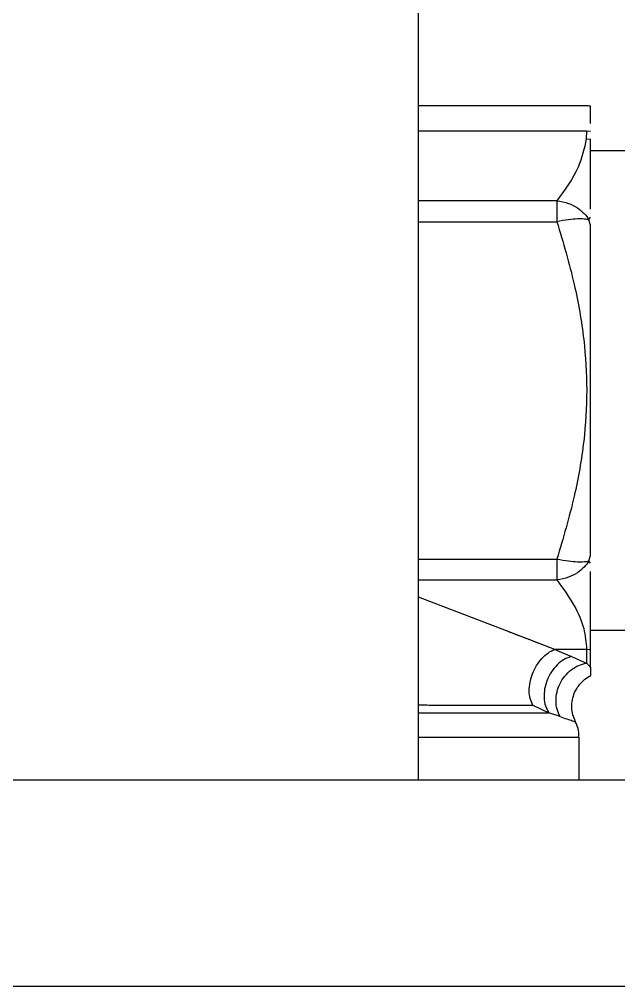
# Model space of a CAD drawing. Extents: x 150 to 4150, y 50 to 2920.
# Drawn here: x 758.5 to 823.8, y 1016.4 to 1121.9 of the extents above; entities that cross this region are included whole.
import ezdxf

# ---------------------------------------------------------------- set-up
doc = ezdxf.new("R2010")
doc.units = 0
doc.header["$LTSCALE"] = 10
doc.linetypes.add('SLD-KATı', pattern=[0])
doc.layers.get('0').update_dxf_attribs({"linetype": 'CONTINUOUS'})

msp = doc.modelspace()

# ---------------------------------------------------------------- linework, layer by layer
at = {"color": 7, "linetype": 'SLD-KATı'}
for p, q in [((802.03, 1038.92), (802.03, 1220.17)), ((820.34, 1112.42), (802.03, 1112.42)), ((820.34, 1109.66), (820.3, 1108.82)), ((820.78, 1109.64), (820.34, 1109.66)), ((820.3, 1108.82), (820.78, 1108.78)), ((832.09, 1107.54), (820.78, 1107.54)), ((820.6, 1100.01), (820.78, 1100.28)), ((820.78, 1099.41), (820.6, 1100.01)), ((820.6, 1062.82), (820.78, 1063.42)), ((820.78, 1062.56), (820.6, 1062.82)), ((811.62, 1055.19), (802.03, 1058.87)), ((816.86, 1053.17), (811.62, 1055.19)), ((820.78, 1055.29), (832.09, 1055.29)), ((820.34, 1053.17), (816.86, 1053.17)), ((816.86, 1053.17), (818.69, 1052.42)), ((818.69, 1052.42), (820.34, 1051.68)), ((820.34, 1053.17), (820.78, 1053.2)), ((820.34, 1053.17), (820.34, 1051.68)), ((820.78, 1051.24), (820.78, 1053.2)), ((820.78, 1051.24), (820.78, 1050.32)), ((814.48, 1047.11), (816.23, 1046.27)), ((817.46, 1045.85), (816.23, 1046.27)), ((819.53, 1038.92), (819.53, 1043.61)), ((1117.88, 1038.92), (717.03, 1038.92))]:
    msp.add_line(p, q, dxfattribs=at)
at = {"color": 8, "linetype": 'SLD-KATı'}
for p, q in [((820.34, 1109.66), (802.03, 1109.66)), ((817.1, 1102.08), (802.03, 1102.08)), ((802.03, 1099.8), (817.1, 1099.8)), ((802.03, 1063.03), (817.1, 1063.03)), ((802.03, 1060.75), (817.1, 1060.75)), ((802.03, 1046.27), (816.23, 1046.27)), ((802.03, 1043.61), (819.53, 1043.61)), ((1131.76, 1016.42), (704.53, 1016.42))]:
    msp.add_line(p, q, dxfattribs=at)
at = {"color": 7, "linetype": 'SLD-KATı'}
for points, knots in [([(820.78, 1112.39), (820.7, 1112.4), (820.55, 1112.42), (820.41, 1112.42), (820.34, 1112.42)], [0, 0, 0, 0, 0.560125, 1, 1, 1, 1]), ([(820.78, 1110.51), (820.78, 1110.96), (820.78, 1112.17), (820.78, 1112.3), (820.78, 1112.39)], [0, 0, 0, 0, 0.364973, 1, 1, 1, 1]), ([(820.3, 1108.82), (820.08, 1107.79), (819.59, 1105.5), (817.99, 1103.3), (817.1, 1102.08)], [0, 0, 0, 0, 0.448853, 1, 1, 1, 1]), ([(820.78, 1101.15), (820.78, 1101.99), (820.78, 1103.81), (820.78, 1106.15), (820.78, 1107.76), (820.78, 1108.78)], [0, 0, 0, 0, 0.2392697, 0.5212313, 1, 1, 1, 1]), ([(817.1, 1102.08), (817.1, 1101.97), (817.1, 1101.73), (817.1, 1101.18), (817.1, 1100.52), (817.1, 1100.04), (817.1, 1099.8)], [0, 0, 0, 0, 0.249983, 0.499994, 0.749988, 1, 1, 1, 1]), ([(817.1, 1102.08), (817.53, 1102.01), (818.32, 1101.88), (819.33, 1101.34), (820.1, 1100.72), (820.44, 1100.25), (820.6, 1100.01)], [0, 0, 0, 0, 0.301787, 0.553856, 0.78198, 1, 1, 1, 1]), ([(820.6, 1100.01), (820.44, 1100.04), (820.1, 1100.11), (819.33, 1100.11), (818.32, 1100.03), (817.53, 1099.88), (817.1, 1099.8)], [0, 0, 0, 0, 0.2180468, 0.446145, 0.6982069, 1, 1, 1, 1]), ([(817.1, 1099.8), (817.78, 1097.54), (819.04, 1093.32), (820.11, 1087.15), (820.46, 1081.42), (820.11, 1075.69), (819.04, 1069.52), (817.78, 1065.3), (817.1, 1063.03)], [0, 0, 0, 0, 0.189467, 0.352191, 0.499969, 0.647781, 0.810547, 1, 1, 1, 1]), ([(820.78, 1063.42), (820.78, 1063.82), (820.78, 1064.71), (820.78, 1067.47), (820.78, 1071.35), (820.78, 1076.43), (820.78, 1080.48), (820.78, 1083.76), (820.78, 1085.91), (820.78, 1087.77), (820.78, 1089.47), (820.78, 1091.07), (820.78, 1092.6), (820.78, 1094.03), (820.78, 1095.35), (820.78, 1097.19), (820.78, 1098.49), (820.78, 1099.41)], [0, 0, 0, 0, 0.037022, 0.08269, 0.234388, 0.356441, 0.499989, 0.566757, 0.625571, 0.676435, 0.719357, 0.76549, 0.807628, 0.845811, 0.883446, 0.917536, 1, 1, 1, 1]), ([(817.1, 1063.03), (817.1, 1062.79), (817.1, 1062.31), (817.1, 1061.66), (817.1, 1061.1), (817.1, 1060.87), (817.1, 1060.75)], [0, 0, 0, 0, 0.250012, 0.500006, 0.750017, 1, 1, 1, 1]), ([(817.1, 1063.03), (817.53, 1062.95), (818.32, 1062.8), (819.33, 1062.73), (820.1, 1062.73), (820.44, 1062.79), (820.6, 1062.82)], [0, 0, 0, 0, 0.301885, 0.553877, 0.782099, 1, 1, 1, 1]), ([(820.6, 1062.82), (820.44, 1062.59), (820.1, 1062.11), (819.33, 1061.5), (818.32, 1060.96), (817.53, 1060.83), (817.1, 1060.75)], [0, 0, 0, 0, 0.217923, 0.446132, 0.698115, 1, 1, 1, 1]), ([(817.1, 1060.75), (817.78, 1059.82), (819.03, 1058.08), (820.14, 1055.53), (820.28, 1053.93), (820.34, 1053.17)], [0, 0, 0, 0, 0.378979, 0.704465, 1, 1, 1, 1]), ([(820.78, 1053.2), (820.78, 1054.3), (820.78, 1056.03), (820.78, 1058.51), (820.78, 1060.15), (820.78, 1061.24), (820.78, 1061.68)], [0, 0, 0, 0, 0.470368, 0.741357, 0.895034, 1, 1, 1, 1]), ([(816.86, 1053.17), (815.96, 1053.52), (814.22, 1054.19), (812.47, 1054.86), (811.62, 1055.19)], [0, 0, 0, 0, 0.511388, 1, 1, 1, 1]), ([(814.48, 1047.11), (814.38, 1047.33), (814.16, 1047.79), (814.06, 1048.66), (814.15, 1049.59), (814.42, 1050.54), (814.87, 1051.44), (815.45, 1052.21), (816.13, 1052.83), (816.61, 1053.06), (816.86, 1053.17)], [0, 0, 0, 0, 0.125003, 0.250004, 0.375004, 0.500002, 0.624996, 0.750006, 0.875006, 1, 1, 1, 1]), ([(818.69, 1052.42), (818.42, 1052.33), (817.88, 1052.13), (817.13, 1051.53), (816.49, 1050.76), (816.01, 1049.85), (815.73, 1048.87), (815.68, 1047.9), (815.82, 1046.98), (816.1, 1046.51), (816.23, 1046.27)], [0, 0, 0, 0, 0.125002, 0.250007, 0.375003, 0.5, 0.624994, 0.749997, 0.874999, 1, 1, 1, 1]), ([(817.46, 1045.85), (817.33, 1046.11), (817.08, 1046.64), (816.97, 1047.58), (817.08, 1048.54), (817.42, 1049.47), (817.95, 1050.3), (818.65, 1050.98), (819.47, 1051.48), (820.05, 1051.61), (820.34, 1051.68)], [0, 0, 0, 0, 0.125003, 0.250001, 0.374999, 0.5, 0.624997, 0.749997, 0.875001, 1, 1, 1, 1]), ([(820.78, 1051.24), (820.72, 1051.3), (820.59, 1051.43), (820.43, 1051.59), (820.34, 1051.68)], [0, 0, 0, 0, 0.496041, 1, 1, 1, 1]), ([(819.13, 1045.3), (819.02, 1045.55), (818.81, 1046.05), (818.71, 1046.87), (818.77, 1047.69), (819.01, 1048.48), (819.42, 1049.2), (819.98, 1049.8), (820.45, 1050.17), (820.74, 1050.29), (820.79, 1050.31)], [0, 0, 0, 0, 0.13956, 0.279122, 0.418675, 0.558233, 0.697791, 0.837348, 0.976906, 1, 1, 1, 1]), ([(819.47, 1043.62), (819.48, 1043.85), (819.52, 1044.44), (819.26, 1044.97), (819.11, 1045.29)], [0, 0, 0, 0, 0.406684, 1, 1, 1, 1])]:
    msp.add_open_spline(points, degree=3, knots=knots, dxfattribs=at)
at = {"color": 8, "linetype": 'SLD-KATı'}
for points, knots in [([(802.03, 1047.12), (802.65, 1047.12), (804.83, 1047.11), (808.12, 1047.11), (811.8, 1047.11), (813.58, 1047.11), (814.48, 1047.11)], [0, 0, 0, 0, 0.1141759, 0.4028634, 0.6981348, 1, 1, 1, 1]), ([(817.46, 1045.85), (817.97, 1045.67), (818.96, 1045.34), (819.07, 1045.31), (819.13, 1045.3)], [0, 0, 0, 0, 0.515224, 1, 1, 1, 1])]:
    msp.add_open_spline(points, degree=3, knots=knots, dxfattribs=at)

doc.saveas('drawing.dxf')
